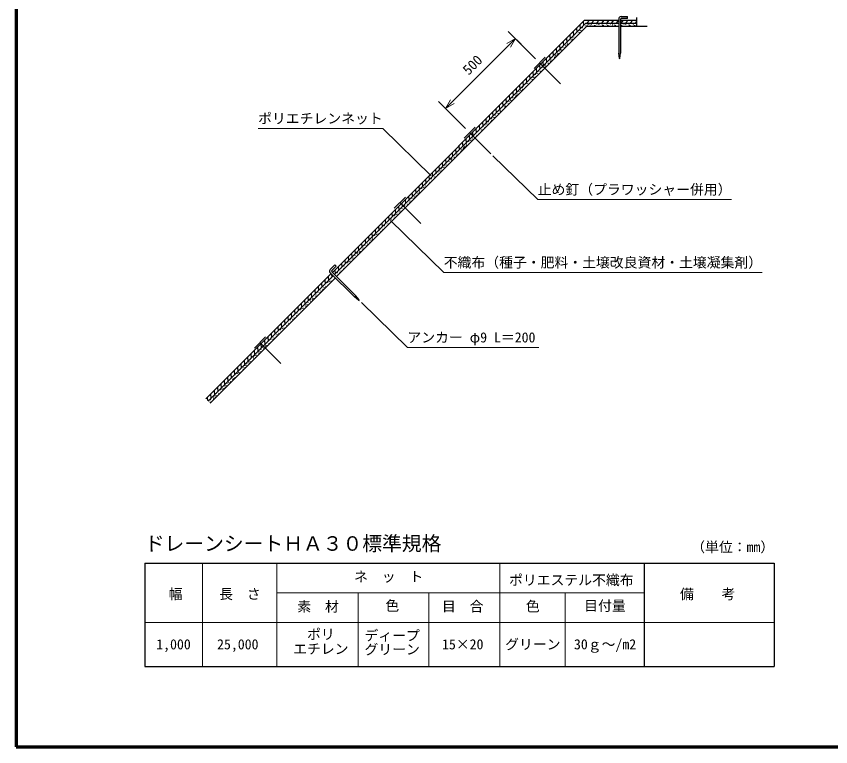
# Model space of a CAD drawing. Units: millimetres, scale not verified. Extents: x 200 to 8200, y 200 to 5825.
# Drawn here: x 200 to 4319, y 200 to 3892 of the extents above; entities that cross this region are included whole.
import ezdxf
from ezdxf.enums import TextEntityAlignment as Align

# ---------------------------------------------------------------- set-up
doc = ezdxf.new("R2010")
doc.units = ezdxf.units.MM
doc.header["$LTSCALE"] = 20
doc.layers.add('C-MTR', color=5, linetype='Continuous')
doc.layers.add('C-MTR-TXT', color=5, linetype='Continuous')
for name, color, linetype, lineweight in [('C-MTR-FRAM', 5, 'Continuous', 25), ('C-MTR-LINE', 5, 'Continuous', 13), ('C-STR', 7, 'Continuous', 25), ('C-STR-DIM', 1, 'Continuous', 13), ('C-STR-HTXT', 1, 'Continuous', 13), ('C-TTL', 2, 'Continuous', 70)]:
    doc.layers.add(name, color=color, linetype=linetype, lineweight=lineweight)
doc.styles.add('ＭＳ ゴシック', font='')
doc.styles.get('ＭＳ ゴシック').set_extended_font_data('MS Gothic')

msp = doc.modelspace()

# ---------------------------------------------------------------- linework, layer by layer
at = {"layer": 'C-MTR-FRAM'}
for p, q in [((850.7, 1128.49), (850.7, 605.49)), ((850.7, 1128.49), (4033.22, 1128.49)), ((3374.89, 1128.49), (3374.89, 605.49)), ((4033.22, 1128.49), (4033.22, 605.49)), ((850.7, 605.49), (4033.22, 605.49))]:
    msp.add_line(p, q, dxfattribs=at)
at = {"layer": 'C-MTR-LINE'}
for p, q in [((1142.4, 1128.49), (1142.4, 605.49)), ((1518.32, 1128.49), (1518.32, 605.49)), ((2644.58, 1128.49), (2644.58, 605.49)), ((1518.32, 978.49), (3374.89, 978.49)), ((1928.39, 978.49), (1928.39, 605.49)), ((2285.56, 978.49), (2285.56, 605.49)), ((2975.66, 978.49), (2975.66, 605.49)), ((850.7, 828.49), (4033.22, 828.49))]:
    msp.add_line(p, q, dxfattribs=at)
at = {"layer": 'C-STR'}
for p, q in [((1798.9, 2597.77), (3073.4, 3872.27)), ((3073.4, 3872.27), (3246.83, 3872.27)), ((3098.14, 3872.27), (3085.55, 3857.27)), ((3122.14, 3872.27), (3109.55, 3857.27)), ((3147.37, 3872.27), (3134.78, 3857.27)), ((3171.37, 3872.27), (3158.78, 3857.27)), ((3196.6, 3872.27), (3184.01, 3857.27)), ((3220.6, 3872.27), (3208.01, 3857.27)), ((3245.83, 3872.27), (3233.24, 3857.27)), ((3246.83, 3881.98), (3246.83, 3706.27)), ((3255.83, 3876.27), (3255.83, 3706.27)), ((3255.83, 3872.27), (3335.83, 3872.27)), ((3269.83, 3872.27), (3257.24, 3857.27)), ((3258.35, 3890.87), (3291.3, 3890.87)), ((3291.3, 3881.25), (3261.24, 3881.25)), ((3293.83, 3872.27), (3281.24, 3857.27)), ((3291.3, 3881.25), (3291.3, 3890.87)), ((3300.65, 3872.27), (3315.34, 3872.27)), ((3317.83, 3872.27), (3305.24, 3857.27)), ((3335.83, 3886.73), (3335.83, 3842.27)), ((1809.5, 2587.16), (3079.62, 3857.27)), ((1820.11, 2576.55), (3085.83, 3842.27)), ((3032.71, 3831.58), (3034.42, 3812.07)), ((3049.68, 3848.55), (3051.39, 3829.04)), ((3066.65, 3865.52), (3068.36, 3846.01)), ((3079.62, 3857.27), (3246.83, 3857.27)), ((3085.83, 3842.27), (3246.83, 3842.27)), ((3255.83, 3842.27), (3390.01, 3842.27)), ((3257.24, 3857.27), (3335.83, 3857.27)), ((3335.83, 3865.12), (3329.24, 3857.27)), ((2998.77, 3797.64), (3000.47, 3778.13)), ((3015.74, 3814.61), (3017.44, 3795.1)), ((2964.83, 3763.7), (2966.53, 3744.19)), ((2981.8, 3780.67), (2983.5, 3761.16)), ((2913.91, 3712.78), (2915.62, 3693.28)), ((2930.89, 3729.76), (2932.59, 3710.25)), ((2947.86, 3746.73), (2949.56, 3727.22)), ((2874.96, 3685.45), (2818.39, 3628.88)), ((2879.97, 3678.84), (2881.68, 3659.34)), ((2896.94, 3695.81), (2898.65, 3676.31)), ((3249.83, 3681.27), (3246.83, 3706.27)), ((3249.83, 3681.27), (3251.33, 3676.27)), ((3251.33, 3676.27), (3252.83, 3681.27)), ((3252.83, 3681.27), (3255.83, 3706.27)), ((2829.06, 3627.93), (2830.77, 3608.43)), ((2846.03, 3644.9), (2847.74, 3625.4)), ((2952.74, 3551.1), (2846.68, 3657.16)), ((2863, 3661.87), (2864.71, 3642.37)), ((2795.12, 3593.99), (2796.83, 3574.48)), ((2812.09, 3610.96), (2813.8, 3591.46)), ((2744.21, 3543.08), (2745.92, 3523.57)), ((2761.18, 3560.05), (2762.89, 3540.54)), ((2778.15, 3577.02), (2779.86, 3557.51)), ((2710.27, 3509.14), (2711.97, 3489.63)), ((2727.24, 3526.11), (2728.94, 3506.6)), ((2676.33, 3475.2), (2678.03, 3455.69)), ((2693.3, 3492.17), (2695, 3472.66)), ((2625.42, 3424.29), (2627.12, 3404.78)), ((2642.39, 3441.26), (2644.09, 3421.75)), ((2659.36, 3458.23), (2661.06, 3438.72)), ((2591.47, 3390.34), (2593.18, 3370.84)), ((2608.44, 3407.31), (2610.15, 3387.81)), ((2540.56, 3339.43), (2542.27, 3319.93)), ((2557.53, 3356.4), (2559.24, 3336.9)), ((2574.5, 3373.37), (2576.21, 3353.87)), ((2521.41, 3331.89), (2464.84, 3275.33)), ((2599.19, 3197.54), (2493.13, 3303.61)), ((2506.62, 3305.49), (2508.33, 3285.98)), ((2523.59, 3322.46), (2525.3, 3302.96)), ((2455.71, 3254.58), (2457.42, 3235.07)), ((2472.68, 3271.55), (2474.39, 3252.04)), ((2489.65, 3288.52), (2491.36, 3269.01)), ((2421.77, 3220.64), (2423.47, 3201.13)), ((2438.74, 3237.61), (2440.45, 3218.1)), ((2387.83, 3186.7), (2389.53, 3167.19)), ((2404.8, 3203.67), (2406.5, 3184.16)), ((2336.92, 3135.79), (2338.62, 3116.28)), ((2353.89, 3152.76), (2355.59, 3133.25)), ((2370.86, 3169.73), (2372.56, 3150.22)), ((2302.97, 3101.84), (2304.68, 3082.34)), ((2319.94, 3118.82), (2321.65, 3099.31)), ((2252.06, 3050.93), (2253.77, 3031.43)), ((2269.03, 3067.9), (2270.74, 3048.4)), ((2286, 3084.87), (2287.71, 3065.37)), ((2218.12, 3016.99), (2219.83, 2997.49)), ((2235.09, 3033.96), (2236.8, 3014.46)), ((2167.86, 2978.34), (2111.29, 2921.77)), ((2167.21, 2966.08), (2168.92, 2946.57)), ((2184.18, 2983.05), (2185.89, 2963.54)), ((2201.15, 3000.02), (2202.86, 2980.51)), ((2133.27, 2932.14), (2134.98, 2912.63)), ((2245.64, 2843.99), (2139.57, 2950.06)), ((2150.24, 2949.11), (2151.95, 2929.6)), ((2099.33, 2898.2), (2101.03, 2878.69)), ((2116.3, 2915.17), (2118, 2895.66)), ((2048.42, 2847.29), (2050.12, 2827.78)), ((2065.39, 2864.26), (2067.09, 2844.75)), ((2082.36, 2881.23), (2084.06, 2861.72)), ((2014.47, 2813.35), (2016.18, 2793.84)), ((2031.45, 2830.32), (2033.15, 2810.81)), ((1963.56, 2762.43), (1965.27, 2742.93)), ((1980.53, 2779.4), (1982.24, 2759.9)), ((1997.5, 2796.37), (1999.21, 2776.87)), ((1929.62, 2728.49), (1931.33, 2708.99)), ((1946.59, 2745.46), (1948.3, 2725.96)), ((1878.71, 2677.58), (1880.42, 2658.07)), ((1895.68, 2694.55), (1897.39, 2675.04)), ((1912.65, 2711.52), (1914.36, 2692.02)), ((1844.77, 2643.64), (1846.48, 2624.13)), ((1861.74, 2660.61), (1863.45, 2641.1)), ((1785.73, 2597.71), (1910.01, 2473.5)), ((1787.59, 2612.14), (1810.88, 2635.44)), ((1796.13, 2600.04), (1916.37, 2479.87)), ((1817.68, 2628.65), (1796.43, 2607.39)), ((1810.83, 2609.7), (1812.53, 2590.19)), ((1817.68, 2628.65), (1810.88, 2635.44)), ((1827.8, 2626.67), (1829.51, 2607.16)), ((1159.21, 1958.08), (1792.29, 2591.16)), ((1169.81, 1947.47), (1802.9, 2580.56)), ((1180.42, 1936.87), (1813.51, 2569.95)), ((1759.92, 2558.79), (1761.62, 2539.28)), ((1776.89, 2575.76), (1778.59, 2556.25)), ((1794.16, 2589.29), (1795.56, 2573.22)), ((1725.98, 2524.85), (1727.68, 2505.34)), ((1742.95, 2541.82), (1744.65, 2522.31)), ((1675.06, 2473.93), (1676.77, 2454.43)), ((1692.03, 2490.9), (1693.74, 2471.4)), ((1709, 2507.88), (1710.71, 2488.37)), ((1929.82, 2457.95), (1910.01, 2473.5)), ((1931.94, 2460.07), (1916.37, 2479.87)), ((1641.12, 2439.99), (1642.83, 2420.49)), ((1658.09, 2456.96), (1659.8, 2437.46)), ((1929.82, 2457.95), (1934.41, 2455.48)), ((1934.41, 2455.48), (1931.94, 2460.07)), ((1590.21, 2389.08), (1591.92, 2369.57)), ((1607.18, 2406.05), (1608.89, 2386.55)), ((1624.15, 2423.02), (1625.86, 2403.52)), ((1556.27, 2355.14), (1557.98, 2335.63)), ((1573.24, 2372.11), (1574.95, 2352.6)), ((1522.33, 2321.2), (1524.04, 2301.69)), ((1539.3, 2338.17), (1541.01, 2318.66)), ((1460.75, 2271.23), (1404.18, 2214.66)), ((1471.42, 2270.29), (1473.12, 2250.78)), ((1488.39, 2287.26), (1490.09, 2267.75)), ((1505.36, 2304.23), (1507.06, 2284.72)), ((1538.53, 2136.88), (1432.46, 2242.95)), ((1437.48, 2236.35), (1439.18, 2216.84)), ((1454.45, 2253.32), (1456.15, 2233.81)), ((1386.56, 2185.43), (1388.27, 2165.93)), ((1403.53, 2202.4), (1405.24, 2182.9)), ((1420.51, 2219.38), (1422.21, 2199.87)), ((1352.62, 2151.49), (1354.33, 2131.99)), ((1369.59, 2168.46), (1371.3, 2148.96)), ((1301.71, 2100.58), (1303.42, 2081.07)), ((1318.68, 2117.55), (1320.39, 2098.05)), ((1335.65, 2134.52), (1337.36, 2115.02)), ((1267.77, 2066.64), (1269.48, 2047.13)), ((1284.74, 2083.61), (1286.45, 2064.1)), ((1233.83, 2032.7), (1235.54, 2013.19)), ((1250.8, 2049.67), (1252.51, 2030.16)), ((1182.92, 1981.79), (1184.62, 1962.28)), ((1199.89, 1998.76), (1201.59, 1979.25)), ((1216.86, 2015.73), (1218.56, 1996.22)), ((1165.95, 1964.82), (1167.24, 1950.05))]:
    msp.add_line(p, q, dxfattribs=at)
for centre in [(3064.08, 3835.5), (3068.8, 3843.9), (3073.62, 3840.43), (3073.96, 3834.31), (3081.33, 3843.29), (3084.03, 3852.25), (3087.94, 3845.96), (3093.67, 3851.63), (3103.91, 3848.37), (3108.03, 3852.25), (3111.94, 3845.96), (3118.83, 3846.94), (3126.32, 3846.17), (3135.94, 3852.86), (3146.18, 3849.6), (3163.27, 3852.86), (3167.18, 3846.57), (3187.27, 3852.86), (3191.18, 3846.57), (3198.08, 3847.55), (3205.93, 3853.77), (3216.19, 3848.98), (3224.88, 3852.86), (3228.79, 3846.57), (3261.16, 3846.17), (3270.78, 3852.86), (3281.02, 3849.6), (3298.11, 3852.86), (3302.02, 3846.57), (3322.11, 3852.86), (3326.02, 3846.57), (3332.92, 3847.55), (3020.24, 3795.34), (3030.14, 3801.56), (3034.86, 3809.96), (3039.68, 3806.49), (3040.02, 3800.37), (3047.39, 3809.35), (3049.46, 3820.88), (3056.67, 3819.2), (2977.18, 3749.71), (2986.75, 3754.99), (2994.12, 3756.08), (2996.2, 3767.62), (3000.92, 3776.02), (3005.74, 3772.55), (3006.08, 3766.43), (3013.45, 3775.41), (3015.52, 3786.94), (3022.73, 3785.26), (2945.28, 3716.7), (2950.01, 3725.1), (2954.83, 3721.64), (2955.17, 3715.52), (2962.54, 3724.5), (2964.61, 3736.03), (2969.33, 3744.43), (2975.86, 3735.5), (2978.49, 3742.4), (2986.76, 3747.1), (2894.37, 3665.79), (2899.1, 3674.19), (2903.92, 3670.73), (2911.63, 3673.58), (2913.7, 3685.12), (2918.42, 3693.52), (2920.91, 3683.43), (2924.95, 3684.59), (2926.27, 3698.79), (2927.58, 3691.49), (2935.84, 3704.08), (2935.84, 3696.19), (2943.21, 3705.17), (2862.79, 3634.21), (2867.51, 3642.61), (2874.04, 3633.68), (2875.36, 3647.88), (2876.67, 3640.58), (2884.93, 3653.16), (2884.93, 3645.28), (2892.3, 3654.26), (2904.26, 3664.6), (2811.87, 3583.29), (2816.6, 3591.69), (2824.45, 3596.97), (2825.75, 3589.67), (2834.01, 3602.25), (2834.02, 3594.37), (2841.39, 3603.35), (2843.46, 3614.88), (2848.18, 3623.28), (2853.01, 3619.82), (2853.35, 3613.69), (2860.71, 3622.67), (2773.53, 3546.06), (2783.1, 3551.34), (2783.11, 3543.46), (2790.48, 3552.44), (2792.55, 3563.97), (2797.27, 3572.37), (2802.09, 3568.9), (2802.43, 3562.78), (2809.8, 3571.76), (2819.09, 3581.61), (2823.12, 3582.76), (2739.57, 3501.52), (2741.64, 3513.06), (2746.36, 3521.46), (2751.18, 3517.99), (2751.52, 3511.87), (2758.89, 3520.85), (2760.96, 3532.38), (2765.69, 3540.78), (2772.21, 3531.85), (2774.84, 3538.75), (2690.73, 3462.15), (2695.45, 3470.55), (2700.27, 3467.08), (2700.61, 3460.96), (2707.98, 3469.94), (2710.05, 3481.47), (2714.77, 3489.87), (2717.26, 3479.79), (2721.3, 3480.94), (2722.62, 3495.15), (2723.93, 3487.84), (2732.19, 3500.43), (2732.2, 3492.54), (2644.54, 3419.63), (2657.07, 3419.03), (2659.14, 3430.56), (2663.86, 3438.96), (2670.39, 3430.03), (2671.71, 3444.23), (2673.02, 3436.93), (2681.28, 3449.52), (2681.29, 3441.63), (2688.65, 3450.61), (2613.4, 3381.63), (2619.48, 3379.12), (2620.8, 3393.32), (2622.11, 3386.02), (2630.37, 3398.61), (2630.37, 3390.72), (2637.74, 3399.7), (2639.81, 3411.23), (2649.36, 3416.17), (2649.7, 3410.05), (2562.04, 3337.14), (2569.89, 3342.41), (2579.46, 3347.69), (2579.46, 3339.81), (2586.83, 3348.79), (2588.9, 3360.32), (2593.63, 3368.72), (2598.79, 3359.13), (2602.51, 3362.15), (2603.83, 3376.35), (2606.16, 3368.11), (2613.4, 3373.75), (2528.54, 3296.78), (2535.92, 3297.88), (2537.99, 3309.41), (2542.71, 3317.81), (2547.54, 3314.35), (2547.88, 3308.22), (2555.24, 3317.2), (2557.32, 3328.74), (2568.57, 3328.21), (2571.2, 3335.11), (2487.08, 3258.5), (2491.8, 3266.9), (2496.62, 3263.43), (2496.96, 3257.31), (2504.33, 3266.29), (2506.4, 3277.82), (2511.13, 3286.22), (2517.65, 3277.29), (2518.98, 3291.5), (2520.28, 3284.2), (2528.55, 3288.9), (2443.25, 3218.34), (2451.09, 3223.62), (2452.4, 3216.31), (2460.66, 3228.9), (2460.67, 3221.02), (2466.74, 3226.38), (2468.04, 3230), (2468.06, 3240.59), (2469.37, 3233.28), (2477.63, 3245.87), (2477.64, 3237.99), (2485.01, 3246.97), (2400.18, 3172.71), (2409.75, 3177.99), (2417.12, 3179.08), (2419.2, 3190.62), (2423.92, 3199.02), (2428.74, 3195.55), (2429.08, 3189.43), (2436.45, 3198.41), (2438.52, 3209.94), (2449.77, 3209.41), (2368.28, 3139.71), (2373.01, 3148.11), (2377.83, 3144.64), (2378.17, 3138.52), (2385.54, 3147.5), (2387.61, 3159.03), (2392.33, 3167.43), (2398.86, 3158.5), (2401.49, 3165.4), (2409.76, 3170.1), (2319.73, 3091.15), (2324.45, 3099.55), (2330.98, 3090.62), (2332.3, 3104.82), (2333.61, 3097.52), (2341.87, 3110.11), (2341.87, 3102.22), (2347.95, 3107.59), (2349.27, 3121.79), (2350.58, 3114.49), (2358.84, 3127.08), (2358.84, 3119.19), (2366.21, 3128.17), (2273.54, 3048.64), (2281.39, 3053.91), (2290.96, 3059.19), (2290.96, 3051.31), (2298.33, 3060.29), (2300.4, 3071.82), (2305.13, 3080.22), (2309.95, 3076.76), (2310.29, 3070.64), (2317.66, 3079.62), (2240.04, 3008.28), (2247.42, 3009.38), (2249.49, 3020.91), (2254.21, 3029.31), (2259.04, 3025.85), (2259.38, 3019.72), (2266.74, 3028.7), (2268.82, 3040.24), (2280.07, 3039.71), (2282.7, 3046.61), (2200.93, 2972.35), (2205.66, 2980.75), (2212.18, 2971.82), (2213.51, 2986.03), (2214.81, 2978.73), (2223.08, 2983.43), (2229.15, 2988.79), (2230.48, 3003), (2231.78, 2995.7), (2240.05, 3000.4), (2154.75, 2929.84), (2162.59, 2935.12), (2163.9, 2927.81), (2172.16, 2940.4), (2172.17, 2932.52), (2179.54, 2941.5), (2181.61, 2953.03), (2186.33, 2961.43), (2191.15, 2957.96), (2191.49, 2951.84), (2198.86, 2960.82), (2111.68, 2884.21), (2121.25, 2889.49), (2128.62, 2890.58), (2130.7, 2902.12), (2135.42, 2910.52), (2140.24, 2907.05), (2140.58, 2900.93), (2147.95, 2909.91), (2150.02, 2921.44), (2161.27, 2920.91), (2067.54, 2842.64), (2080.07, 2842.03), (2082.14, 2853.56), (2086.86, 2861.96), (2093.39, 2853.03), (2094.71, 2867.24), (2096.02, 2859.93), (2104.29, 2864.63), (2110.36, 2870), (2112.99, 2876.9), (2121.26, 2881.6), (2031.23, 2802.65), (2035.95, 2811.05), (2042.48, 2802.12), (2043.8, 2816.32), (2045.11, 2809.02), (2053.37, 2821.61), (2053.37, 2813.72), (2060.74, 2822.7), (2062.81, 2834.24), (2072.36, 2839.17), (2072.7, 2833.05), (1992.89, 2765.41), (2002.46, 2770.69), (2002.46, 2762.81), (2009.83, 2771.79), (2011.9, 2783.32), (2016.63, 2791.72), (2021.45, 2788.26), (2021.79, 2782.14), (2029.16, 2791.12), (1948.74, 2723.84), (1953.57, 2720.38), (1961.27, 2723.23), (1963.35, 2734.77), (1968.07, 2743.17), (1974.6, 2734.24), (1975.92, 2748.44), (1977.23, 2741.14), (1985.49, 2745.84), (1991.57, 2751.21), (1994.2, 2758.11), (1912.43, 2683.85), (1917.16, 2692.26), (1923.68, 2683.32), (1925.01, 2697.53), (1926.31, 2690.23), (1934.57, 2702.81), (1934.58, 2694.93), (1941.95, 2703.91), (1944.02, 2715.44), (1953.91, 2714.25), (1874.09, 2646.62), (1875.4, 2639.31), (1883.66, 2651.9), (1883.67, 2644.02), (1891.04, 2653), (1893.11, 2664.53), (1897.83, 2672.93), (1902.65, 2669.47), (1902.99, 2663.34), (1910.36, 2672.32), (1825.23, 2596.65), (1829.95, 2605.05), (1834.77, 2601.58), (1835.11, 2595.46), (1842.48, 2604.44), (1844.55, 2615.97), (1849.28, 2624.37), (1855.8, 2615.44), (1857.12, 2629.65), (1858.43, 2622.34), (1866.7, 2627.05), (1872.77, 2632.41), (1779.04, 2554.14), (1791.57, 2553.53), (1793.64, 2565.06), (1815.78, 2584.02), (1823.15, 2585.11), (1753.98, 2513.62), (1755.3, 2527.82), (1756.61, 2520.52), (1764.87, 2533.11), (1764.88, 2525.22), (1772.24, 2534.2), (1774.31, 2545.74), (1783.86, 2550.67), (1784.2, 2544.55), (1706.43, 2477.85), (1711.16, 2486.25), (1715.98, 2482.79), (1716.32, 2476.67), (1723.69, 2485.65), (1725.76, 2497.18), (1730.48, 2505.58), (1737.01, 2496.65), (1738.33, 2510.85), (1739.64, 2503.55), (1747.9, 2508.25), (1660.24, 2435.34), (1665.07, 2431.88), (1672.77, 2434.73), (1674.85, 2446.27), (1679.57, 2454.67), (1686.1, 2445.74), (1687.42, 2459.94), (1688.73, 2452.64), (1696.99, 2465.22), (1696.99, 2457.34), (1704.36, 2466.32), (1619.54, 2392.06), (1629.11, 2389.46), (1635.18, 2394.82), (1636.51, 2409.03), (1637.82, 2401.73), (1646.07, 2414.31), (1646.08, 2406.43), (1653.45, 2415.41), (1655.52, 2426.94), (1665.41, 2425.75), (1585.57, 2347.53), (1587.64, 2359.06), (1592.36, 2367.46), (1597.18, 2363.99), (1597.52, 2357.87), (1604.89, 2366.85), (1606.96, 2378.38), (1611.69, 2386.78), (1618.21, 2377.85), (1620.84, 2384.76), (1536.73, 2308.15), (1541.45, 2316.55), (1546.27, 2313.08), (1546.61, 2306.96), (1553.98, 2315.94), (1556.05, 2327.47), (1560.78, 2335.87), (1567.3, 2326.94), (1568.62, 2341.15), (1569.93, 2333.84), (1578.19, 2346.43), (1578.2, 2338.55), (1492.89, 2267.99), (1500.74, 2273.27), (1502.05, 2265.96), (1516.39, 2276.03), (1517.71, 2290.24), (1519.02, 2282.93), (1527.28, 2295.52), (1527.29, 2287.63), (1534.66, 2296.61), (1459.4, 2227.64), (1466.77, 2228.73), (1468.84, 2240.27), (1473.57, 2248.67), (1478.39, 2245.2), (1478.73, 2239.08), (1486.1, 2248.06), (1488.17, 2259.59), (1499.42, 2259.06), (1417.93, 2189.35), (1422.66, 2197.75), (1427.48, 2194.29), (1427.82, 2188.17), (1435.19, 2197.15), (1437.26, 2208.68), (1441.98, 2217.08), (1448.51, 2208.15), (1449.83, 2222.35), (1451.14, 2215.05), (1459.4, 2219.75), (1371.74, 2146.84), (1376.57, 2143.38), (1384.27, 2146.23), (1386.35, 2157.77), (1397.6, 2157.24), (1398.92, 2171.44), (1400.23, 2164.14), (1408.49, 2176.72), (1408.49, 2168.84), (1415.86, 2177.82), (1335.44, 2106.86), (1340.16, 2115.26), (1346.69, 2106.33), (1348.01, 2120.53), (1349.32, 2113.23), (1357.57, 2125.81), (1357.58, 2117.93), (1364.95, 2126.91), (1367.02, 2138.44), (1376.91, 2137.25), (1297.1, 2069.62), (1298.4, 2062.31), (1306.66, 2074.9), (1306.67, 2067.02), (1314.04, 2076), (1316.11, 2087.53), (1320.83, 2095.93), (1325.66, 2092.47), (1326, 2086.34), (1333.36, 2095.32), (1246.18, 2018.71), (1255.75, 2023.99), (1263.13, 2025.09), (1265.2, 2036.62), (1269.92, 2045.02), (1274.74, 2041.55), (1275.08, 2035.43), (1282.45, 2044.41), (1295.77, 2055.41), (1214.29, 1985.71), (1219.01, 1994.11), (1223.83, 1990.64), (1224.17, 1984.52), (1231.54, 1993.5), (1233.61, 2005.03), (1238.34, 2013.43), (1244.86, 2004.5), (1247.49, 2011.4), (1255.76, 2016.11), (1180.63, 1942.59), (1182.7, 1954.12), (1193.95, 1953.59), (1195.27, 1967.8), (1196.58, 1960.49), (1204.84, 1973.08), (1204.85, 1965.19), (1212.21, 1974.17)]:
    msp.add_circle(centre, 0.3, dxfattribs=at)
for centre, radius, start, end in [((3258.51, 3878.75), 12.12, 90.74558, 164.52089), ((3260.83, 3876.27), 5, 85.32404, 180), ((1796.27, 2603.69), 12.12, 135.76262, 209.53793), ((1799.66, 2603.58), 5, 130.3409, 225.01704)]:
    msp.add_arc(centre, radius, start, end, dxfattribs=at)
at = {"layer": 'C-STR-DIM'}
for p, q in [((2826.03, 3677.81), (2688.14, 3815.7)), ((2371.02, 3425.71), (2724.58, 3779.27)), ((2724.58, 3779.27), (2681.27, 3754.27)), ((2724.58, 3779.27), (2699.58, 3735.96)), ((2730.57, 3773.27), (2752.86, 3750.98)), ((2472.47, 3324.26), (2334.59, 3462.15)), ((2371.02, 3425.71), (2396.02, 3469.01)), ((2371.02, 3425.71), (2414.32, 3450.71))]:
    msp.add_line(p, q, dxfattribs=at)
at = {"layer": 'C-STR-HTXT'}
for p, q in [((1423.02, 3324.83), (2053.02, 3324.83)), ((2053.02, 3324.83), (2297.89, 3086.03)), ((2609.93, 3187.07), (2836.96, 2965.66)), ((2836.96, 2965.66), (3816.96, 2965.66)), ((2092.43, 2859.54), (2361.72, 2596.91)), ((2361.72, 2596.91), (3971.72, 2596.91)), ((2838.19, 2596.91), (3052.27, 2596.91)), ((1945.17, 2445.02), (2177.99, 2217.96)), ((2177.99, 2217.96), (2842.99, 2217.96))]:
    msp.add_line(p, q, dxfattribs=at)
at = {"layer": 'C-TTL'}
msp.add_lwpolyline([(200, 200), (8200, 200), (8200, 5740), (200, 5740)], close=True, dxfattribs=at)

# ---------------------------------------------------------------- texts
at = {"layer": 'C-MTR', "style": 'ＭＳ ゴシック'}
msp.add_text('ドレーンシートＨＡ３０標準規格', height=73.31, dxfattribs=at).set_placement((849.88, 1168.49), align=Align.BOTTOM_LEFT)
at = {"layer": 'C-MTR-TXT', "style": 'ＭＳ ゴシック'}
msp.add_text('（単位：mm）', height=51.32, dxfattribs=at).set_placement((3613.22, 1168.49), align=Align.BOTTOM_LEFT)
for s, p in [('ネ\u3000ッ\u3000ト', (2083.24, 1018.49)), ('素\u3000材', (1726.13, 867.49)), ('色', (2101.37, 871.63)), ('目\u3000合', (2457.74, 868.49)), ('色', (2812.23, 868.49)), ('目付量', (3177.04, 871.63)), ('ポリ', (1740.33, 727.49)), ('エチレン', (1740.33, 653.49))]:
    msp.add_text(s, height=51.32, dxfattribs=at).set_placement(p, align=Align.BOTTOM_CENTER)
for s, p in [('ポリエステル不織布', (3006.86, 1042.56)), ('幅', (1005.86, 971.9)), ('長\u3000さ', (1330.98, 971.9)), ('備\u3000\u3000考', (3696.13, 971.9)), ('1,000', (995.07, 717.68)), ('25,000', (1320.18, 717.68)), ('15×20', (2457.74, 717.68)), ('グリーン', (2812.23, 717.68)), ('30ｇ～/m2', (3177.52, 717.68))]:
    msp.add_text(s, height=51.32, dxfattribs=at).set_placement(p, align=Align.MIDDLE_CENTER)
for s, p in [('ディープ', (1960.77, 787.68)), ('グリーン', (1960.77, 717.68))]:
    msp.add_text(s, height=51.32, dxfattribs=at).set_placement(p, align=Align.TOP_LEFT)
at = {"layer": 'C-STR-DIM', "color": 7, "style": 'ＭＳ ゴシック'}
msp.add_text('500', height=51.32, rotation=45, dxfattribs=at).set_placement((2498.77, 3580.5), align=Align.BOTTOM_LEFT)
at = {"layer": 'C-STR-HTXT', "color": 7, "style": 'ＭＳ ゴシック'}
for s, p in [('ポリエチレンネット', (1423.02, 3334.83)), ('止め釘（プラワッシャー併用）', (2836.96, 2975.66)), ('不織布（種子・肥料・土壌改良資材・土壌凝集剤）', (2361.72, 2606.91)), ('アンカー φ9 L＝200', (2177.99, 2227.96))]:
    msp.add_text(s, height=51.32, dxfattribs=at).set_placement(p, align=Align.BOTTOM_LEFT)

doc.saveas('drawing.dxf')
